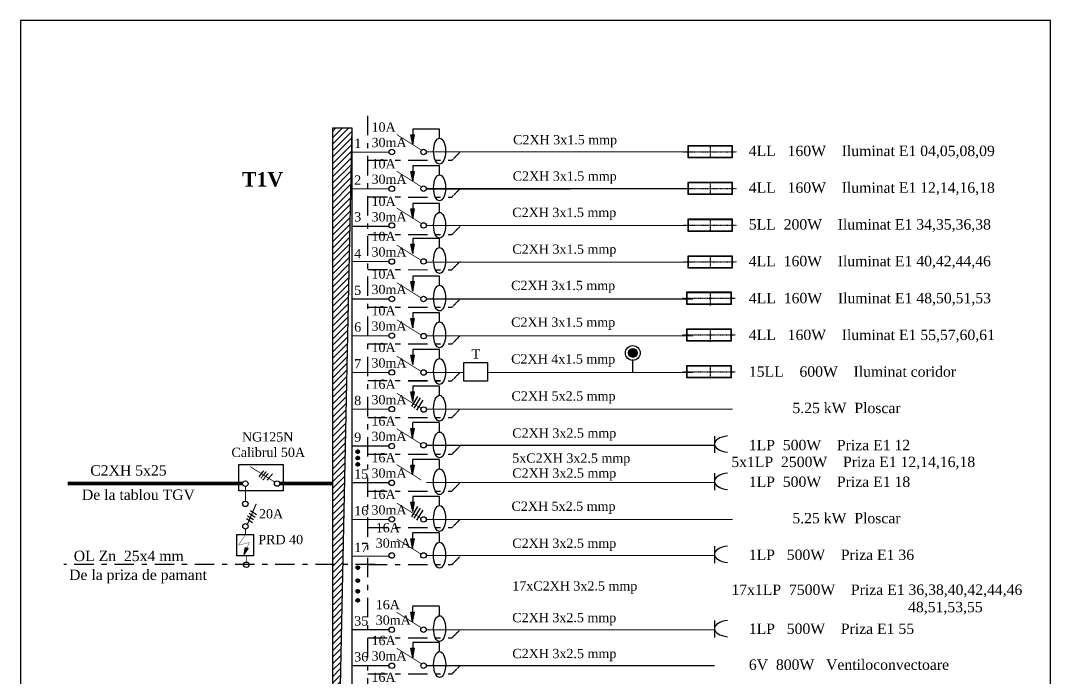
# Model space of a CAD drawing. Header units: inches. Extents: x -369701 to 85886, y 28217 to 66726.
# Drawn here: x -167676 to -153661, y 37349 to 46303 of the extents above; entities that cross this region are included whole.
import ezdxf

# ---------------------------------------------------------------- set-up
doc = ezdxf.new("R2010")
doc.units = ezdxf.units.IN
doc.header["$MEASUREMENT"] = 0
for name, pattern in [('DASHDOTX2', [50.8, 25.4, -12.7, 0, -12.7]), ('DOUBLE_DASHED', [1.093611, 0.529167, -0.211667, 0.141111, -0.211667]), ('VERDECKT2_S2', [0.135, 0.1, -0.035])]:
    doc.linetypes.add(name, pattern=pattern)
doc.layers.add('Circuite', color=7, linetype='Continuous', lineweight=25)
for name, color, linetype in [('circuite iluminat normal', 7, 'Continuous'), ('circuite iluminat vitali', 1, 'Continuous'), ('ELECTRICAL', 7, 'Continuous')]:
    doc.layers.add(name, color=color, linetype=linetype)
doc.styles.get("Standard").update_dxf_attribs({"font": 'arial.ttf'})

msp = doc.modelspace()

# ---------------------------------------------------------------- hatches: boundary and pattern name
at = {"layer": 'Circuite', "linetype": 'Continuous'}
h = msp.add_hatch(color=256, dxfattribs=at)
h.paths.add_polyline_path([(-162340, 44620), (-162340, 44750), (-162366, 44750)])
h.paths.add_polyline_path([(-162314, 44750), (-162340, 44750), (-162340, 44620)])
h = msp.add_hatch(color=256, dxfattribs=at)
h.paths.add_polyline_path([(-162340, 44620), (-162340, 44750), (-162366, 44750)])
h.paths.add_polyline_path([(-162314, 44750), (-162340, 44750), (-162340, 44620)])
h = msp.add_hatch(color=256, dxfattribs=at)
h.paths.add_polyline_path([(-162340, 44120), (-162340, 44250), (-162366, 44250)])
h.paths.add_polyline_path([(-162314, 44250), (-162340, 44250), (-162340, 44120)])
h = msp.add_hatch(color=256, dxfattribs=at)
h.paths.add_polyline_path([(-162340, 44120), (-162340, 44250), (-162366, 44250)])
h.paths.add_polyline_path([(-162314, 44250), (-162340, 44250), (-162340, 44120)])
h = msp.add_hatch(color=256, dxfattribs=at)
h.paths.add_polyline_path([(-162340, 43609), (-162340, 43739), (-162367, 43739)])
h.paths.add_polyline_path([(-162314, 43739), (-162340, 43739), (-162340, 43609)])
h = msp.add_hatch(color=256, dxfattribs=at)
h.paths.add_polyline_path([(-162340, 43609), (-162340, 43739), (-162366, 43739)])
h.paths.add_polyline_path([(-162314, 43739), (-162340, 43739), (-162340, 43609)])
h = msp.add_hatch(color=256, dxfattribs=at)
h.paths.add_polyline_path([(-162340, 43131), (-162340, 43261), (-162367, 43261)])
h.paths.add_polyline_path([(-162314, 43261), (-162340, 43261), (-162340, 43131)])
h = msp.add_hatch(color=256, dxfattribs=at)
h.paths.add_polyline_path([(-162340, 43131), (-162340, 43261), (-162366, 43261)])
h.paths.add_polyline_path([(-162314, 43261), (-162340, 43261), (-162340, 43131)])
h = msp.add_hatch(color=256, dxfattribs=at)
h.paths.add_polyline_path([(-162340, 42620), (-162340, 42750), (-162367, 42750)])
h.paths.add_polyline_path([(-162314, 42750), (-162340, 42750), (-162340, 42620)])
h = msp.add_hatch(color=256, dxfattribs=at)
h.paths.add_polyline_path([(-162340, 42620), (-162340, 42750), (-162366, 42750)])
h.paths.add_polyline_path([(-162314, 42750), (-162340, 42750), (-162340, 42620)])
h = msp.add_hatch(color=256, dxfattribs=at)
h.paths.add_polyline_path([(-162340, 42120), (-162340, 42250), (-162367, 42250)])
h.paths.add_polyline_path([(-162314, 42250), (-162340, 42250), (-162340, 42120)])
h = msp.add_hatch(color=256, dxfattribs=at)
h.paths.add_polyline_path([(-162340, 42120), (-162340, 42250), (-162366, 42250)])
h.paths.add_polyline_path([(-162314, 42250), (-162340, 42250), (-162340, 42120)])
at = {"layer": 'Circuite'}
msp.add_hatch(color=1, dxfattribs=at).paths.add_polyline_path([(-159284, 41779, 1), (-159404, 41779, 1)])
at = {"layer": 'Circuite', "linetype": 'Continuous'}
h = msp.add_hatch(color=256, dxfattribs=at)
h.paths.add_polyline_path([(-162340, 41620), (-162340, 41750), (-162367, 41750)])
h.paths.add_polyline_path([(-162314, 41750), (-162340, 41750), (-162340, 41620)])
h = msp.add_hatch(color=256, dxfattribs=at)
h.paths.add_polyline_path([(-162340, 41620), (-162340, 41750), (-162367, 41750)])
h.paths.add_polyline_path([(-162314, 41750), (-162340, 41750), (-162340, 41620)])
h = msp.add_hatch(color=256, dxfattribs=at)
h.paths.add_polyline_path([(-162340, 41120), (-162340, 41250), (-162367, 41250)])
h.paths.add_polyline_path([(-162314, 41250), (-162340, 41250), (-162340, 41120)])
h = msp.add_hatch(color=256, dxfattribs=at)
h.paths.add_polyline_path([(-162340, 41120), (-162340, 41250), (-162367, 41250)])
h.paths.add_polyline_path([(-162314, 41250), (-162340, 41250), (-162340, 41120)])
h = msp.add_hatch(color=256, dxfattribs=at)
h.paths.add_polyline_path([(-162341, 40620), (-162341, 40750), (-162367, 40750)])
h.paths.add_polyline_path([(-162315, 40750), (-162341, 40750), (-162341, 40620)])
h = msp.add_hatch(color=256, dxfattribs=at)
h.paths.add_polyline_path([(-162341, 40620), (-162341, 40750), (-162367, 40750)])
h.paths.add_polyline_path([(-162315, 40750), (-162341, 40750), (-162341, 40620)])
h = msp.add_hatch(color=256, dxfattribs=at)
h.paths.add_polyline_path([(-162341, 40120), (-162341, 40250), (-162367, 40250)])
h.paths.add_polyline_path([(-162315, 40250), (-162341, 40250), (-162341, 40120)])
h = msp.add_hatch(color=256, dxfattribs=at)
h.paths.add_polyline_path([(-162341, 40120), (-162341, 40250), (-162367, 40250)])
h.paths.add_polyline_path([(-162315, 40250), (-162341, 40250), (-162341, 40120)])
h = msp.add_hatch(color=256, dxfattribs=at)
h.paths.add_polyline_path([(-162340, 39620), (-162340, 39750), (-162367, 39750)])
h.paths.add_polyline_path([(-162314, 39750), (-162340, 39750), (-162340, 39620)])
h = msp.add_hatch(color=256, dxfattribs=at)
h.paths.add_polyline_path([(-162340, 39620), (-162340, 39750), (-162366, 39750)])
h.paths.add_polyline_path([(-162314, 39750), (-162340, 39750), (-162340, 39620)])
h = msp.add_hatch(color=256, dxfattribs=at)
h.paths.add_polyline_path([(-162341, 39120), (-162341, 39250), (-162367, 39250)])
h.paths.add_polyline_path([(-162315, 39250), (-162341, 39250), (-162341, 39120)])
h = msp.add_hatch(color=256, dxfattribs=at)
h.paths.add_polyline_path([(-164597, 39124), (-164615, 39131), (-164631, 39041)])
h.paths.add_polyline_path([(-164577, 39115), (-164597, 39124), (-164631, 39041), (-164632, 39037)])
h = msp.add_hatch(color=256, dxfattribs=at)
h.paths.add_polyline_path([(-162341, 38120), (-162341, 38250), (-162367, 38250)])
h.paths.add_polyline_path([(-162315, 38250), (-162341, 38250), (-162341, 38120)])
h = msp.add_hatch(color=256, dxfattribs=at)
h.paths.add_polyline_path([(-162340, 37631), (-162340, 37761), (-162366, 37761)])
h.paths.add_polyline_path([(-162314, 37761), (-162340, 37761), (-162340, 37631)])
h = msp.add_hatch(color=256, dxfattribs=at)
h.paths.add_polyline_path([(-162340, 37631), (-162340, 37761), (-162366, 37761)])
h.paths.add_polyline_path([(-162314, 37761), (-162340, 37761), (-162340, 37631)])
at = {"layer": 'circuite iluminat normal'}
h = msp.add_hatch(color=256, dxfattribs=at)
h.paths.add_polyline_path([(-163096, 40411, 0.528515), (-163064, 40436), (-163091, 40424)])
h.paths.add_polyline_path([(-163096, 40411), (-163091, 40424), (-163107, 40418, 0.127588)])
h.paths.add_polyline_path([(-163107, 40418), (-163064, 40436, 0.086363), (-163066, 40444, 0.099878), (-163071, 40453), (-163113, 40434, 0.099878), (-163111, 40425, 0.086363)])
h.paths.add_polyline_path([(-163113, 40434), (-163071, 40453, 0.664213)])
h = msp.add_hatch(color=256, dxfattribs=at)
h.paths.add_polyline_path([(-163096, 40324, 0.528515), (-163064, 40349), (-163091, 40338)])
h.paths.add_polyline_path([(-163096, 40324), (-163091, 40338), (-163107, 40331, 0.127588)])
h.paths.add_polyline_path([(-163107, 40331), (-163064, 40349, 0.086363), (-163066, 40358, 0.099878), (-163071, 40366), (-163113, 40347, 0.099878), (-163111, 40338, 0.086363)])
h.paths.add_polyline_path([(-163113, 40347), (-163071, 40366, 0.664213)])
h = msp.add_hatch(color=256, dxfattribs=at)
h.paths.add_polyline_path([(-163094, 40411, 0.528515), (-163062, 40436), (-163089, 40424)])
h.paths.add_polyline_path([(-163094, 40411), (-163089, 40424), (-163105, 40418, 0.127588)])
h.paths.add_polyline_path([(-163105, 40418), (-163062, 40436, 0.086363), (-163064, 40444, 0.099878), (-163070, 40453), (-163112, 40434, 0.099878), (-163109, 40425, 0.086363)])
h.paths.add_polyline_path([(-163112, 40434), (-163070, 40453, 0.664213)])
h = msp.add_hatch(color=256, dxfattribs=at)
h.paths.add_polyline_path([(-163094, 40324, 0.528515), (-163062, 40349), (-163089, 40338)])
h.paths.add_polyline_path([(-163094, 40324), (-163089, 40338), (-163105, 40331, 0.127588)])
h.paths.add_polyline_path([(-163105, 40331), (-163062, 40349, 0.086363), (-163064, 40358, 0.099878), (-163070, 40366), (-163112, 40347, 0.099878), (-163109, 40338, 0.086363)])
h.paths.add_polyline_path([(-163112, 40347), (-163070, 40366, 0.664213)])
h = msp.add_hatch(color=256, dxfattribs=at)
h.paths.add_polyline_path([(-163096, 40237, 0.528515), (-163064, 40262), (-163091, 40251)])
h.paths.add_polyline_path([(-163096, 40237), (-163091, 40251), (-163107, 40244, 0.127588)])
h.paths.add_polyline_path([(-163107, 40244), (-163064, 40262, 0.086363), (-163066, 40271, 0.099878), (-163071, 40279), (-163113, 40260, 0.099878), (-163111, 40251, 0.086363)])
h.paths.add_polyline_path([(-163113, 40260), (-163071, 40279, 0.664213)])
h = msp.add_hatch(color=256, dxfattribs=at)
h.paths.add_polyline_path([(-163094, 40237, 0.528515), (-163062, 40262), (-163089, 40251)])
h.paths.add_polyline_path([(-163094, 40237), (-163089, 40251), (-163105, 40244, 0.127588)])
h.paths.add_polyline_path([(-163105, 40244), (-163062, 40262, 0.086363), (-163064, 40271, 0.099878), (-163070, 40279), (-163112, 40260, 0.099878), (-163109, 40251, 0.086363)])
h.paths.add_polyline_path([(-163112, 40260), (-163070, 40279, 0.664213)])
h = msp.add_hatch(color=256, dxfattribs=at)
h.paths.add_polyline_path([(-163096, 38834, 0.528515), (-163064, 38860), (-163091, 38848)])
h.paths.add_polyline_path([(-163096, 38834), (-163091, 38848), (-163107, 38841, 0.127588)])
h.paths.add_polyline_path([(-163107, 38841), (-163064, 38860, 0.086363), (-163066, 38868, 0.099878), (-163072, 38876), (-163114, 38857, 0.099878), (-163112, 38848, 0.086363)])
h.paths.add_polyline_path([(-163114, 38857), (-163072, 38876, 0.664213)])
h = msp.add_hatch(color=256, dxfattribs=at)
h.paths.add_polyline_path([(-163094, 38834, 0.528515), (-163062, 38860), (-163089, 38848)])
h.paths.add_polyline_path([(-163094, 38834), (-163089, 38848), (-163105, 38841, 0.127588)])
h.paths.add_polyline_path([(-163105, 38841), (-163062, 38860, 0.086363), (-163064, 38868, 0.099878), (-163070, 38876), (-163112, 38857, 0.099878), (-163110, 38848, 0.086363)])
h.paths.add_polyline_path([(-163112, 38857), (-163070, 38876, 0.664213)])
h = msp.add_hatch(color=256, dxfattribs=at)
h.paths.add_polyline_path([(-163096, 38658, 0.528515), (-163064, 38683), (-163091, 38671)])
h.paths.add_polyline_path([(-163096, 38658), (-163091, 38671), (-163107, 38664, 0.127588)])
h.paths.add_polyline_path([(-163107, 38664), (-163064, 38683, 0.086363), (-163066, 38691, 0.099878), (-163072, 38699), (-163114, 38681, 0.099878), (-163112, 38671, 0.086363)])
h.paths.add_polyline_path([(-163114, 38681), (-163072, 38699, 0.664213)])
h = msp.add_hatch(color=256, dxfattribs=at)
h.paths.add_polyline_path([(-163094, 38658, 0.528515), (-163062, 38683), (-163089, 38671)])
h.paths.add_polyline_path([(-163094, 38658), (-163089, 38671), (-163105, 38664, 0.127588)])
h.paths.add_polyline_path([(-163105, 38664), (-163062, 38683, 0.086363), (-163064, 38691, 0.099878), (-163070, 38699), (-163112, 38681, 0.099878), (-163110, 38671, 0.086363)])
h.paths.add_polyline_path([(-163112, 38681), (-163070, 38699, 0.664213)])
h = msp.add_hatch(color=256, dxfattribs=at)
h.paths.add_polyline_path([(-163096, 38511, 0.528515), (-163064, 38537), (-163091, 38525)])
h.paths.add_polyline_path([(-163096, 38511), (-163091, 38525), (-163107, 38518, 0.127588)])
h.paths.add_polyline_path([(-163107, 38518), (-163064, 38537, 0.086363), (-163066, 38545, 0.099878), (-163072, 38553), (-163114, 38534, 0.099878), (-163112, 38525, 0.086363)])
h.paths.add_polyline_path([(-163114, 38534), (-163072, 38553, 0.664213)])
h = msp.add_hatch(color=256, dxfattribs=at)
h.paths.add_polyline_path([(-163094, 38511, 0.528515), (-163062, 38537), (-163089, 38525)])
h.paths.add_polyline_path([(-163094, 38511), (-163089, 38525), (-163105, 38518, 0.127588)])
h.paths.add_polyline_path([(-163105, 38518), (-163062, 38537, 0.086363), (-163064, 38545, 0.099878), (-163070, 38553), (-163112, 38534, 0.099878), (-163110, 38525, 0.086363)])
h.paths.add_polyline_path([(-163112, 38534), (-163070, 38553, 0.664213)])
h = msp.add_hatch(color=256, dxfattribs=at)
h.paths.add_polyline_path([(-163096, 38388, 0.528515), (-163064, 38413), (-163091, 38401)])
h.paths.add_polyline_path([(-163096, 38388), (-163091, 38401), (-163107, 38394, 0.127588)])
h.paths.add_polyline_path([(-163107, 38394), (-163064, 38413, 0.086363), (-163066, 38421, 0.099878), (-163072, 38429), (-163114, 38411, 0.099878), (-163112, 38401, 0.086363)])
h.paths.add_polyline_path([(-163114, 38411), (-163072, 38429, 0.664213)])
h = msp.add_hatch(color=256, dxfattribs=at)
h.paths.add_polyline_path([(-163094, 38388, 0.528515), (-163062, 38413), (-163089, 38401)])
h.paths.add_polyline_path([(-163094, 38388), (-163089, 38401), (-163105, 38394, 0.127588)])
h.paths.add_polyline_path([(-163105, 38394), (-163062, 38413, 0.086363), (-163064, 38421, 0.099878), (-163070, 38429), (-163112, 38411, 0.099878), (-163110, 38401, 0.086363)])
h.paths.add_polyline_path([(-163112, 38411), (-163070, 38429, 0.664213)])
at = {"layer": 'circuite iluminat vitali'}
h = msp.add_hatch(dxfattribs=at)
h.set_pattern_fill('ANSI31', color=256, scale=500, style=0)
h.set_pattern_definition([(45, (-1826714.17, -1293482.283), (-44.1941738, 44.1941738), [])])
h.paths.add_polyline_path([(-163169, 44842), (-163428, 44842), (-163428, 38899), (-163292, 38899)])
h.paths.add_polyline_path([(-163292, 38899), (-163428, 38899), (-163428, 32359)])

# ---------------------------------------------------------------- linework, layer by layer
at = {"color": 1, "linetype": 'DASHDOTX2', "ltscale": 0.05}
for p, q in [((-158292, 44606), (-158292, 44430)), ((-158653, 44518), (-157930, 44518)), ((-158653, 44018), (-157930, 44018)), ((-158292, 44106), (-158292, 43930)), ((-158292, 43606), (-158292, 43430)), ((-158653, 43518), (-157930, 43518)), ((-158292, 43106), (-158292, 42930)), ((-158653, 43018), (-157930, 43018)), ((-158669, 42524), (-157946, 42524)), ((-158292, 42602), (-158292, 42426)), ((-158292, 42102), (-158292, 41926)), ((-158669, 42024), (-157946, 42024)), ((-158669, 41524), (-157946, 41524)), ((-158292, 41602), (-158292, 41426))]:
    msp.add_line(p, q, dxfattribs=at)
for points in [[(-158597, 44438), (-157987, 44438), (-157987, 44598), (-158597, 44598)], [(-158592, 44443), (-157992, 44443), (-157992, 44593), (-158592, 44593)], [(-158597, 43938), (-157987, 43938), (-157987, 44098), (-158597, 44098)], [(-158592, 43943), (-157992, 43943), (-157992, 44093), (-158592, 44093)], [(-158597, 43438), (-157987, 43438), (-157987, 43598), (-158597, 43598)], [(-158592, 43443), (-157992, 43443), (-157992, 43593), (-158592, 43593)], [(-158597, 42938), (-157987, 42938), (-157987, 43098), (-158597, 43098)], [(-158592, 42943), (-157992, 42943), (-157992, 43093), (-158592, 43093)], [(-158612, 42444), (-158002, 42444), (-158002, 42604), (-158612, 42604)], [(-158607, 42449), (-158007, 42449), (-158007, 42599), (-158607, 42599)], [(-158612, 41944), (-158002, 41944), (-158002, 42104), (-158612, 42104)], [(-158607, 41949), (-158007, 41949), (-158007, 42099), (-158607, 42099)], [(-158612, 41444), (-158002, 41444), (-158002, 41604), (-158612, 41604)], [(-158607, 41449), (-158007, 41449), (-158007, 41599), (-158607, 41599)]]:
    msp.add_lwpolyline(points, close=True)
at = {"layer": 'Circuite', "linetype": 'DOUBLE_DASHED', "ltscale": 500}
for p, q in [((-162956, 45007), (-162956, 32198)), ((-162853, 38899), (-167090, 38899))]:
    msp.add_line(p, q, dxfattribs=at)
at = {"layer": 'Circuite', "linetype": 'Continuous'}
for p, q in [((-162366, 44750), (-162314, 44750)), ((-162340, 44620), (-162366, 44750)), ((-162366, 44750), (-162314, 44750)), ((-162340, 44825), (-162340, 44620)), ((-161976, 44825), (-162340, 44825)), ((-162340, 44620), (-162314, 44750)), ((-162340, 44620), (-162314, 44750)), ((-161976, 44704), (-161976, 44824)), ((-162340, 44325), (-162340, 44120)), ((-161976, 44325), (-162340, 44325)), ((-161976, 44204), (-161976, 44324)), ((-162366, 44250), (-162314, 44250)), ((-162340, 44120), (-162366, 44250)), ((-162366, 44250), (-162314, 44250)), ((-162340, 44120), (-162314, 44250)), ((-162340, 44120), (-162314, 44250)), ((-162340, 43609), (-162367, 43739)), ((-162367, 43739), (-162314, 43739)), ((-162366, 43739), (-162314, 43739)), ((-162340, 43815), (-162340, 43609)), ((-161976, 43815), (-162340, 43815)), ((-162340, 43609), (-162314, 43739)), ((-162340, 43609), (-162314, 43739)), ((-161976, 43693), (-161976, 43813)), ((-162340, 43336), (-162340, 43131)), ((-161976, 43336), (-162340, 43336)), ((-161976, 43215), (-161976, 43335)), ((-162340, 43131), (-162367, 43261)), ((-162367, 43261), (-162314, 43261)), ((-162366, 43261), (-162314, 43261)), ((-162340, 43131), (-162314, 43261)), ((-162340, 43131), (-162314, 43261)), ((-162340, 42620), (-162367, 42750)), ((-162367, 42750), (-162314, 42750)), ((-162366, 42750), (-162314, 42750)), ((-162340, 42825), (-162340, 42620)), ((-161976, 42825), (-162340, 42825)), ((-162340, 42620), (-162314, 42750)), ((-162340, 42620), (-162314, 42750)), ((-161976, 42704), (-161976, 42824)), ((-162340, 42120), (-162367, 42250)), ((-162367, 42250), (-162314, 42250)), ((-162366, 42250), (-162314, 42250)), ((-162340, 42325), (-162340, 42120)), ((-161976, 42325), (-162340, 42325)), ((-162340, 42120), (-162314, 42250)), ((-162340, 42120), (-162314, 42250)), ((-161976, 42204), (-161976, 42324)), ((-162340, 41825), (-162340, 41620)), ((-161976, 41825), (-162340, 41825)), ((-161976, 41704), (-161976, 41824)), ((-162367, 41750), (-162314, 41750)), ((-162340, 41620), (-162367, 41750)), ((-162367, 41750), (-162314, 41750)), ((-162340, 41620), (-162314, 41750)), ((-162340, 41620), (-162314, 41750)), ((-162367, 41250), (-162314, 41250)), ((-162340, 41120), (-162367, 41250)), ((-162367, 41250), (-162314, 41250)), ((-162340, 41325), (-162340, 41120)), ((-161976, 41325), (-162340, 41325)), ((-162340, 41120), (-162314, 41250)), ((-162340, 41120), (-162314, 41250)), ((-161976, 41204), (-161976, 41324)), ((-161977, 40830), (-162341, 40830)), ((-162341, 40825), (-162341, 40620)), ((-161977, 40704), (-161977, 40824)), ((-162367, 40750), (-162315, 40750)), ((-162341, 40620), (-162367, 40750)), ((-162367, 40750), (-162315, 40750)), ((-162341, 40620), (-162315, 40750)), ((-162341, 40620), (-162315, 40750)), ((-162367, 40250), (-162315, 40250)), ((-162341, 40120), (-162367, 40250)), ((-162367, 40250), (-162315, 40250)), ((-161977, 40330), (-162341, 40330)), ((-162341, 40325), (-162341, 40120)), ((-162341, 40120), (-162315, 40250)), ((-162341, 40120), (-162315, 40250)), ((-161977, 40204), (-161977, 40324)), ((-162340, 39825), (-162340, 39620)), ((-161976, 39825), (-162340, 39825)), ((-161976, 39704), (-161976, 39824)), ((-162340, 39620), (-162367, 39750)), ((-162367, 39750), (-162314, 39750)), ((-162366, 39750), (-162314, 39750)), ((-162340, 39620), (-162314, 39750)), ((-162340, 39620), (-162314, 39750)), ((-164600, 39526), (-164519, 39471)), ((-164587, 39564), (-164505, 39510)), ((-164567, 39597), (-164486, 39543)), ((-164548, 39636), (-164467, 39582)), ((-162341, 39120), (-162367, 39250)), ((-162367, 39250), (-162315, 39250)), ((-161977, 39330), (-162341, 39330)), ((-162341, 39325), (-162341, 39120)), ((-162341, 39120), (-162315, 39250)), ((-161977, 39204), (-161977, 39324)), ((-164632, 39036), (-164615, 39131)), ((-164632, 39036), (-164577, 39115)), ((-164615, 39131), (-164577, 39115)), ((-161977, 38330), (-162341, 38330)), ((-162341, 38325), (-162341, 38120)), ((-161977, 38204), (-161977, 38324)), ((-162341, 38120), (-162367, 38250)), ((-162367, 38250), (-162315, 38250)), ((-162341, 38120), (-162315, 38250)), ((-162366, 37761), (-162314, 37761)), ((-162340, 37631), (-162366, 37761)), ((-162366, 37761), (-162314, 37761)), ((-162340, 37836), (-162340, 37631)), ((-161976, 37836), (-162340, 37836)), ((-162340, 37631), (-162314, 37761)), ((-162340, 37631), (-162314, 37761)), ((-161976, 37715), (-161976, 37835))]:
    msp.add_line(p, q, dxfattribs=at)
at = {"layer": 'Circuite'}
for p, q in [((-162353, 41050), (-162268, 41188)), ((-162318, 41029), (-162233, 41167)), ((-162282, 41001), (-162198, 41138)), ((-162353, 39550), (-162269, 39688)), ((-162318, 39529), (-162234, 39667)), ((-162283, 39501), (-162198, 39638))]:
    msp.add_line(p, q, dxfattribs=at)
at = {"layer": 'Circuite', "linetype": 'Continuous'}
for points in [[(-153661, 28226), (-153661, 46303), (-167676, 46303), (-167676, 28226)], [(-164706, 40261), (-164105, 40261), (-164105, 39902), (-164706, 39902)], [(-164734, 39309), (-164508, 39309), (-164508, 39017), (-164734, 39017)]]:
    msp.add_lwpolyline(points, close=True, dxfattribs=at)
at = {"layer": 'Circuite', "linetype": 'Continuous', "flags": 128}
for points, const_width in [([(-164616, 39967), (-164616, 39761)], 10.1), ([(-164589, 39448), (-164470, 39725)], 15), ([(-164616, 39382), (-164616, 39309)], 10.1), ([(-164623, 39296), (-164711, 39162), (-164566, 39198), (-164623, 39060), (-164623, 39060)], 5.06), ([(-164604, 39017), (-164604, 38931)], 10.1)]:
    msp.add_lwpolyline(points, dxfattribs=dict(at, const_width=const_width))
at = {"layer": 'Circuite'}
for radius in [101, 59.9]:
    msp.add_circle((-159344, 41779), radius, dxfattribs=at)
at = {"layer": 'Circuite', "linetype": 'Continuous'}
for centre in [(-164617, 39724), (-164616, 39419), (-164604, 38896)]:
    msp.add_circle(centre, 37.2, dxfattribs=at)
for centre in [(-161974, 44526), (-161974, 44026), (-161974, 43516), (-161974, 43037), (-161974, 42526), (-161974, 42026), (-161974, 41526), (-161974, 41026), (-161975, 40526), (-161975, 40026), (-161974, 39526), (-161975, 39026), (-161974, 38026), (-161973, 37537)]:
    msp.add_ellipse(centre, major_axis=(0, 176), ratio=0.466655, dxfattribs=at)
at = {"layer": 'circuite iluminat normal'}
for points in [[(-163428, 44842), (-163169, 44842), (-163169, 32359), (-163428, 32359)], [(-161645, 41648), (-161323, 41648), (-161323, 41394), (-161645, 41394)]]:
    msp.add_lwpolyline(points, close=True, dxfattribs=at)
at = {"layer": 'circuite iluminat normal', "linetype": 'VERDECKT2_S2', "ltscale": 2000, "const_width": 15}
msp.add_lwpolyline([(-159346, 41513, 0.001415), (-159346, 41691)], format="xyb", dxfattribs=at)
at = {"layer": 'circuite iluminat normal'}
for centre in [(-163089, 40435), (-163089, 40348), (-163087, 40435), (-163087, 40348), (-163089, 40261), (-163087, 40261), (-163089, 38858), (-163087, 38858), (-163089, 38681), (-163087, 38681), (-163089, 38535), (-163087, 38535), (-163089, 38411), (-163087, 38411)]:
    msp.add_circle(centre, 24.8, dxfattribs=at)
at = {"layer": 'ELECTRICAL', "linetype": 'Continuous'}
for p, q in [((-163169, 44842), (-163428, 32359)), ((-164654, 40000), (-164654, 40000))]:
    msp.add_line(p, q, dxfattribs=at)
at = {"layer": 'ELECTRICAL', "linetype": 'DOUBLE_DASHED'}
for p, q in [((-161806, 44401), (-161693, 44515)), ((-161806, 43901), (-161693, 44015)), ((-161806, 43391), (-161693, 43504)), ((-161806, 42912), (-161693, 43026)), ((-161806, 42401), (-161693, 42515)), ((-161806, 41901), (-161693, 42015)), ((-161806, 41401), (-161693, 41515)), ((-161806, 40901), (-161693, 41015)), ((-161807, 40399), (-161693, 40512)), ((-164435, 40091), (-164366, 40178)), ((-164405, 40073), (-164336, 40160)), ((-164375, 40053), (-164305, 40140)), ((-164319, 40046), (-164250, 40132)), ((-161807, 39899), (-161693, 40012)), ((-161806, 39401), (-161693, 39515)), ((-161807, 38899), (-161693, 39012)), ((-161807, 38899), (-161693, 39012)), ((-161807, 37899), (-161693, 38012)), ((-161806, 37410), (-161692, 37523))]:
    msp.add_line(p, q, dxfattribs=at)
at = {"layer": 'ELECTRICAL', "linetype": 'DOUBLE_DASHED', "ltscale": 500}
for p, q in [((-162949, 44402), (-161806, 44401)), ((-162949, 43902), (-161806, 43901)), ((-162949, 43391), (-161806, 43391)), ((-162949, 42913), (-161806, 42912)), ((-162949, 42402), (-161806, 42401)), ((-162949, 41902), (-161806, 41901)), ((-162950, 41402), (-161959, 41403)), ((-162950, 41402), (-161806, 41401)), ((-162950, 40902), (-161806, 40901)), ((-162950, 40399), (-161807, 40399)), ((-162950, 39899), (-161807, 39899)), ((-162949, 39402), (-161806, 39401)), ((-162950, 38899), (-161807, 38899)), ((-162950, 37899), (-161807, 37899)), ((-162949, 37410), (-161806, 37410))]:
    msp.add_line(p, q, dxfattribs=at)
at = {"layer": 'ELECTRICAL', "color": 7, "linetype": 'Continuous'}
for p, q in [((-158232, 40648), (-158232, 40418)), ((-158232, 40142), (-158232, 39911)), ((-158232, 39148), (-158232, 38918)), ((-158232, 38137), (-158232, 37906))]:
    msp.add_line(p, q, dxfattribs=at)
at = {"layer": 'ELECTRICAL', "linetype": 'Continuous', "flags": 128}
for points, const_width in [([(-162222, 44541), (-162558, 44752)], 10.1), ([(-162222, 44541), (-162558, 44752)], 10.1), ([(-163170, 44513), (-162661, 44513)], 15.2), ([(-163170, 44513), (-162661, 44513)], 15.2), ([(-163170, 44513), (-162661, 44513)], 15.2), ([(-163170, 44513), (-162661, 44513)], 15.2), ([(-162156, 44515), (-158526, 44515)], 15.2), ([(-162222, 44041), (-162558, 44252)], 10.1), ([(-162222, 44041), (-162558, 44252)], 10.1), ([(-163170, 44013), (-162661, 44013)], 15.2), ([(-162156, 44015), (-158526, 44015)], 15.2), ([(-162154, 44010), (-160193, 44010)], 15.2), ([(-162222, 43541), (-162558, 43752)], 10.1), ([(-162222, 43541), (-162558, 43752)], 10.1), ([(-163170, 43502), (-162661, 43502)], 15.2), ([(-162156, 43515), (-158526, 43515)], 15.2), ([(-161414, 43515), (-158526, 43515)], 15.2), ([(-162222, 43037), (-162558, 43248)], 10.1), ([(-162222, 43037), (-162558, 43248)], 10.1), ([(-163170, 43023), (-162661, 43023)], 15.2), ([(-162156, 43015), (-158526, 43015)], 15.2), ([(-161414, 43015), (-158526, 43015)], 15.2), ([(-162221, 42525), (-162557, 42736)], 10.1), ([(-162221, 42525), (-162557, 42736)], 10.1), ([(-163170, 42513), (-162661, 42513)], 15.2), ([(-162156, 42513), (-158526, 42513)], 15.2), ([(-161414, 42513), (-158526, 42513)], 15.2), ([(-162221, 42020), (-162557, 42231)], 10.1), ([(-162221, 42020), (-162557, 42231)], 10.1), ([(-163170, 42013), (-162661, 42013)], 15.2), ([(-162156, 42013), (-158526, 42013)], 15.2), ([(-161414, 42013), (-158526, 42013)], 15.2), ([(-162221, 41525), (-162557, 41736)], 10.1), ([(-162221, 41525), (-162557, 41736)], 10.1), ([(-163170, 41513), (-162661, 41513)], 15.2), ([(-162157, 41513), (-161645, 41513)], 15.2), ([(-161324, 41513), (-158527, 41513)], 15.2), ([(-161324, 41513), (-158527, 41513)], 15.2), ([(-162221, 41020), (-162557, 41231)], 10.1), ([(-162221, 41020), (-162557, 41231)], 10.1), ([(-163170, 41013), (-162661, 41013)], 15.2), ([(-162156, 41013), (-157985, 41013)], 15.2), ([(-161414, 41013), (-158526, 41013)], 15.2), ([(-162223, 40538), (-162558, 40749)], 10.1), ([(-162223, 40538), (-162558, 40749)], 10.1), ([(-162223, 40538), (-162558, 40749)], 10.1), ([(-163170, 40513), (-162662, 40513)], 15.2), ([(-162155, 40522), (-158232, 40522)], 15.2), ([(-164217, 40021), (-164552, 40232)], 10.1), ([(-162223, 40049), (-162559, 40260)], 10.1), ([(-164655, 40000), (-167034, 40000)], 50.6), ([(-164149, 40000), (-163418, 40000)], 50.6), ([(-163170, 40013), (-162662, 40013)], 15.2), ([(-162156, 40016), (-158232, 40016)], 15.2), ([(-162221, 39525), (-162557, 39736)], 10.1), ([(-162221, 39525), (-162557, 39736)], 10.1), ([(-163170, 39513), (-162661, 39513)], 15.2), ([(-162157, 39513), (-157986, 39513)], 15.2), ([(-161415, 39513), (-158527, 39513)], 15.2), ([(-162223, 39038), (-162558, 39249)], 10.1), ([(-162223, 39038), (-162558, 39249)], 10.1), ([(-162223, 39038), (-162558, 39249)], 10.1), ([(-163170, 39013), (-162662, 39013)], 15.2), ([(-162155, 39022), (-158232, 39022)], 15.2), ([(-162223, 38038), (-162558, 38249)], 10.1), ([(-162223, 38038), (-162558, 38249)], 10.1), ([(-162223, 38038), (-162558, 38249)], 10.1), ([(-163170, 38013), (-162662, 38013)], 15.2), ([(-162155, 38011), (-158232, 38011)], 15.2), ([(-162222, 37549), (-162557, 37760)], 10.1), ([(-162222, 37549), (-162557, 37760)], 10.1), ([(-162222, 37549), (-162557, 37760)], 10.1), ([(-163169, 37523), (-162661, 37523)], 15.2), ([(-163169, 37523), (-162661, 37523)], 15.2), ([(-162154, 37522), (-158231, 37522)], 15.2)]:
    msp.add_lwpolyline(points, dxfattribs=dict(at, const_width=const_width))
at = {"layer": 'ELECTRICAL', "linetype": 'Continuous'}
for centre in [(-162624, 44514), (-162624, 44514), (-162192, 44515), (-162624, 44014), (-162624, 44014), (-162192, 44015), (-162624, 43514), (-162624, 43514), (-162192, 43515), (-162624, 43023), (-162192, 43024), (-162624, 42514), (-162192, 42513), (-162624, 42014), (-162191, 42008), (-162624, 41514), (-162192, 41513), (-162624, 41014), (-162191, 41008), (-162625, 40511), (-162193, 40523), (-162193, 40523), (-164617, 40000), (-164185, 40001), (-162625, 40011), (-162624, 39514), (-162192, 39513), (-162625, 39022), (-162193, 39023), (-162625, 38011), (-162193, 38012), (-162624, 37521), (-162192, 37523), (-162192, 37523)]:
    msp.add_circle(centre, 37.2, dxfattribs=at)
at = {"layer": 'ELECTRICAL', "color": 7, "linetype": 'Continuous'}
for centre in [(-157998, 40538), (-157998, 40032), (-157998, 39038), (-157998, 38027)]:
    msp.add_ellipse(centre, major_axis=(-236, 0), ratio=0.487665, start_param=-1.324285, end_param=1.324285, dxfattribs=at)

# ---------------------------------------------------------------- texts
at = {"layer": 'Circuite', "linetype": 'Continuous', "attachment_point": 1}
for s, insert, char_height, width in [('{\\fTimes New Roman|b0|i0|c0|p18;10A\\P30mA}', (-162900, 44917), 126.25, 407.03), ('{\\fTimes New Roman|b0|i0|c0|p18;10A\\P30mA}', (-162900, 44417), 126.25, 407.03), ('{\\fTimes New Roman|b0|i0|c0|p18;10A\\P30mA}', (-162900, 43906), 126.25, 407.03), ('{\\fTimes New Roman|b0|i0|c0|p18;10A\\P30mA}', (-162901, 43428), 126.25, 407.03), ('{\\fTimes New Roman|b0|i0|c0|p18;10A\\P30mA}', (-162901, 42917), 126.25, 407.03), ('{\\fTimes New Roman|b0|i0|c0|p18;10A\\P30mA}', (-162901, 42417), 126.25, 407.03), ('{\\fTimes New Roman|b0|i0|c0|p18;10A\\P30mA}', (-162901, 41917), 126.25, 407.03), ('{\\fTimes New Roman|b0|i0|c0|p18;  T}', (-161634, 41829), 126.25, 407.03), ('{\\fTimes New Roman|b0|i0|c0|p18;16A\\P30mA}', (-162901, 41417), 126.25, 407.03), ('{\\fTimes New Roman|b0|i0|c0|p18;16A\\P30mA}', (-162901, 40917), 126.25, 407.03), ('{\\fTimes New Roman|b0|i0|c0|p18;16A\\P30mA}', (-162901, 40417), 126.25, 407.03), ('{\\fTimes New Roman|b0|i0|c0|p18;16A\\P30mA}', (-162901, 39917), 126.25, 407.03), ('{\\fTimes New Roman|b0|i0|c0|p18;16A\\P30mA}', (-162843, 39464), 126.25, 407.03), ('{\\fTimes New Roman|b0|i0|c0|p18;PRD 40}', (-164441, 39302), 126.38, 1127.52), ('{\\fTimes New Roman|b0|i0|c0|p18;16A\\P30mA}', (-162843, 38417), 126.25, 407.03), ('{\\fTimes New Roman|b0|i0|c0|p18;16A\\P30mA}', (-162900, 37928), 126.25, 407.03), ('{\\fTimes New Roman|b0|i0|c0|p18;16A\\P30mA}', (-162901, 37428), 126.25, 407.03)]:
    msp.add_mtext(s, dxfattribs=dict(at, insert=insert, char_height=char_height, width=width))
at = {"layer": 'ELECTRICAL', "linetype": 'DOUBLE_DASHED', "attachment_point": 1}
for s, insert, char_height, width in [('{\\fTimes New Roman|b0|i0|c0|p18;C2XH 3x1.5 mmp}', (-160974, 44745), 126.38, 2813.98), ('{\\fTimes New Roman|b0|i0|c0|p18;4LL   160W    Iluminat E1 04,05,08,09}', (-157766, 44600), 141.54, 8555.18), ('{\\fTimes New Roman|b0|i0|c0|p18;C2XH 3x1.5 mmp}', (-160979, 44250), 126.38, 2813.98), ('{\\fTimes New Roman|b0|i0|c0|p18;4LL   160W    Iluminat E1 12,14,16,18}', (-157766, 44100), 141.54, 8555.18), ('{\\fTimes New Roman|b0|i0|c0|p18;C2XH 3x1.5 mmp}', (-160985, 43755), 126.38, 2813.98), ('{\\fTimes New Roman|b0|i0|c0|p18;5LL  200W    Iluminat E1 34,35,36,38}', (-157766, 43600), 141.54, 8555.18), ('{\\fTimes New Roman|b0|i0|c0|p18;C2XH 3x1.5 mmp}', (-160984, 43255), 126.38, 2813.98), ('{\\fTimes New Roman|b0|i0|c0|p18;4LL  160W    Iluminat E1 40,42,44,46}', (-157766, 43100), 141.54, 8555.18), ('{\\fTimes New Roman|b0|i0|c0|p18;C2XH 3x1.5 mmp}', (-161000, 42761), 126.38, 2813.98), ('{\\fTimes New Roman|b0|i0|c0|p18;4LL  160W    Iluminat E1 48,50,51,53}', (-157765, 42596), 141.54, 8555.18), ('{\\fTimes New Roman|b0|i0|c0|p18;C2XH 3x1.5 mmp}', (-161000, 42261), 126.38, 2813.98), ('\\pxt18,19;{\\fTimes New Roman|b0|i0|c0|p18;4LL   160W    Iluminat E1 55,57,60,61}', (-157765, 42096), 141.54, 8555.18), ('{\\fTimes New Roman|b0|i0|c0|p18;C2XH 4x1.5 mmp}', (-161000, 41761), 126.38, 2813.98), ('{\\fTimes New Roman|b0|i0|c0|p18;15LL    600W    Iluminat coridor}', (-157765, 41596), 141.54, 8555.18), ('{\\fTimes New Roman|b0|i0|c0|p18;C2XH 5x2.5 mmp}', (-160995, 41256), 126.38, 2813.98), ('{\\fTimes New Roman|b0|i0|c0|p18;           5.25 kW  Ploscar}', (-157760, 41101), 141.54, 8555.18), ('{\\fTimes New Roman|b0|i0|c0|p18;C2XH 3x2.5 mmp}', (-160985, 40752), 126.38, 2813.98), ('{\\fTimes New Roman|b0|i0|c0|p18;1LP  500W    Priza E1 12}', (-157766, 40596), 141.54, 8555.18), ('{\\fTimes New Roman|b0|i0|c0|p18;5xC2XH 3x2.5 mmp}', (-160985, 40411), 126.38, 2813.98), ('{\\fTimes New Roman|b0|i0|c0|p18;5x1LP  2500W    Priza E1 12,14,16,18}', (-158004, 40367), 141.54, 8555.18), ('{\\fTimes New Roman|b0|i0|c0|p18;    C2XH 5x25}', (-166942, 40251), 141.54, 2813.98), ('{\\fTimes New Roman|b0|i0|c0|p18;C2XH 3x2.5 mmp}', (-160985, 40207), 126.38, 2813.98), ('{\\fTimes New Roman|b0|i0|c0|p18;1LP  500W    Priza E1 18}', (-157766, 40096), 141.54, 8555.18), ('{\\fTimes New Roman|b0|i0|c0|p18;C2XH 5x2.5 mmp}', (-160995, 39756), 126.38, 2813.98), ('{\\fTimes New Roman|b0|i0|c0|p18;           5.25 kW  Ploscar}', (-157761, 39601), 141.54, 8555.18), ('{\\fTimes New Roman|b0|i0|c0|p18;C2XH 3x2.5 mmp}', (-160985, 39252), 126.38, 2813.98), ('{\\fTimes New Roman|b0|i0|c0|p18;1LP   500W    Priza E1 36}', (-157766, 39102), 141.54, 8555.18), ('{\\fTimes New Roman|b0|i0|c0|p18;OL Zn  25x4 mm}', (-166953, 39087), 141.54, 1941.33), ('{\\fTimes New Roman|b0|i0|c0|p18;17xC2XH 3x2.5 mmp}', (-160985, 38671), 126.38, 2813.98), ('{\\fTimes New Roman|b0|i0|c0|p18;17x1LP  7500W    Priza E1 36,38,40,42,44,46\\P                                             48,51,53,55}', (-158003, 38627), 141.54, 8555.18), ('{\\fTimes New Roman|b0|i0|c0|p18;C2XH 3x2.5 mmp}', (-160985, 38240), 126.38, 2813.98), ('{\\fTimes New Roman|b0|i0|c0|p18;1LP   500W    Priza E1 55}', (-157766, 38096), 141.54, 8555.18), ('{\\fTimes New Roman|b0|i0|c0|p18;C2XH 3x2.5 mmp}', (-160984, 37751), 126.38, 2813.98), ('{\\fTimes New Roman|b0|i0|c0|p18;6V  800W   Ventiloconvectoare}', (-157765, 37607), 141.54, 8555.18)]:
    msp.add_mtext(s, dxfattribs=dict(at, insert=insert, char_height=char_height, width=width))
at = {"layer": 'ELECTRICAL', "linetype": 'Continuous', "attachment_point": 1}
for s, insert, char_height, width in [('{\\fTimes New Roman|b0|i0|c0|p18;1}', (-163136, 44695), 126.38, 407.44), ('{\\fTimes New Roman|b1|i0|c0|p18;\\C1;T1V}', (-164664, 44240), 196.58, 477.25), ('{\\fTimes New Roman|b0|i0|c0|p18;2}', (-163136, 44195), 126.38, 407.44), ('{\\fTimes New Roman|b0|i0|c0|p18;3}', (-163136, 43695), 126.38, 407.44), ('{\\fTimes New Roman|b0|i0|c0|p18;4}', (-163136, 43195), 126.38, 407.44), ('{\\fTimes New Roman|b0|i0|c0|p18;5}', (-163136, 42695), 126.38, 407.44), ('{\\fTimes New Roman|b0|i0|c0|p18;6}', (-163136, 42195), 126.38, 407.44), ('{\\fTimes New Roman|b0|i0|c0|p18;7}', (-163136, 41695), 126.38, 407.44), ('{\\fTimes New Roman|b0|i0|c0|p18;8}', (-163136, 41195), 126.38, 407.44), ('{\\fTimes New Roman|b0|i0|c0|p18;   NG125N\\PCalibrul 50A}', (-164807, 40700), 126.38, 1443.2), ('{\\fTimes New Roman|b0|i0|c0|p18;9}', (-163136, 40695), 126.38, 407.44), ('{\\fTimes New Roman|b0|i0|c0|p18;15}', (-163136, 40195), 126.38, 407.44), ('{\\fTimes New Roman|b0|i0|c0|p18;         De la tablou TGV\\P                         }', (-167323, 39920), 141.54, 3139.93), ('{\\fTimes New Roman|b0|i0|c0|p18;16}', (-163136, 39695), 126.38, 407.44), ('{\\fTimes New Roman|b0|i0|c0|p18;20A}', (-164432, 39653), 126.38, 407.44), ('{\\fTimes New Roman|b0|i0|c0|p18;17}', (-163136, 39195), 126.38, 407.44), ('{\\fTimes New Roman|b0|i0|c0|p18;De la priza de pamant}', (-167016, 38830), 141.54, 3139.93), ('{\\fTimes New Roman|b0|i0|c0|p18;35}', (-163136, 38195), 126.38, 407.44), ('{\\fTimes New Roman|b0|i0|c0|p18;36}', (-163136, 37706), 126.38, 407.44)]:
    msp.add_mtext(s, dxfattribs=dict(at, insert=insert, char_height=char_height, width=width))

doc.saveas('drawing.dxf')
